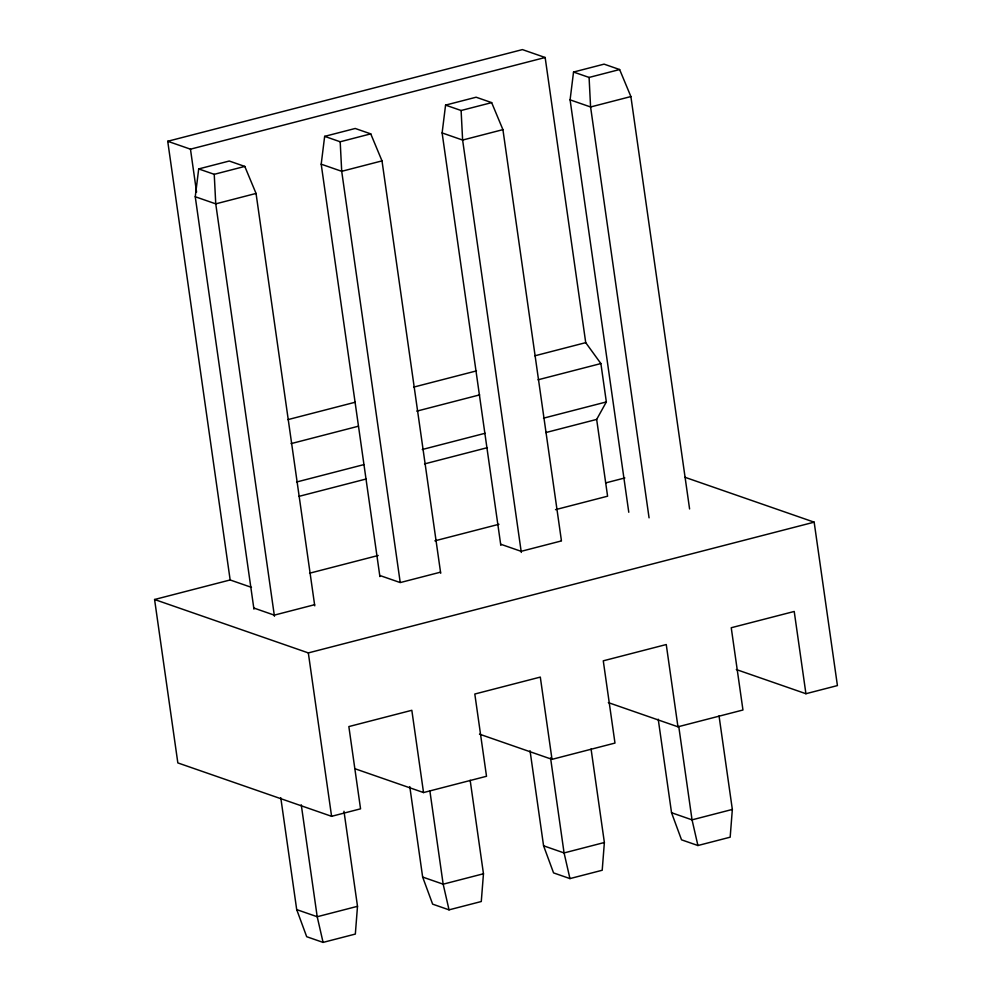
<?xml version="1.0" encoding="UTF-8"?>
<svg xmlns="http://www.w3.org/2000/svg" width="992" height="992" viewBox="0 0 992 992"><rect width="100%" height="100%" fill="white"/><g stroke="black" fill="none" stroke-linecap="round" stroke-linejoin="round"><path stroke-width="1.49" d="M343.976 811.27L357.504 906.316L355.334 934.067L323.082 942.4L306.689 936.708L296.707 909.614L280.773 797.704M470.158 780.245L483.464 873.766L481.281 901.517L449.041 909.85L432.636 904.146L422.654 877.064L409.783 786.606M591.071 748.997L604.376 842.506L602.206 870.257L569.954 878.59L553.561 872.898L543.579 845.804L530.05 750.758M719.039 715.914L732.344 809.435L730.174 837.186L697.922 845.519L681.529 839.827L671.547 812.733L658.229 719.212M253.94 609.138L195.25 196.738L198.698 168.925L229.251 161.026L244.788 166.42L256.048 193.44L314.749 605.839M379.899 576.575L321.197 164.188L324.657 136.363L355.21 128.476L370.748 133.87L382.007 160.89L440.696 573.277M500.811 545.327L442.122 132.928L445.569 105.115L476.123 97.216L491.66 102.622L502.919 129.642L561.398 540.504M628.779 512.256L570.09 99.857L573.537 72.044L604.091 64.145L619.628 69.539L630.887 96.559L689.589 508.958M555.508 509.652L607.588 496.198L596.663 419.418L606.348 401.934L600.879 363.556L585.726 342.649L545.154 57.499L522.412 49.6L167.722 141.273L230.156 579.96L251.472 587.376M167.722 141.273L190.464 149.172L545.154 57.499M198.698 168.925L214.235 174.319L244.788 166.42M324.657 136.363L340.194 141.769L370.748 133.87M445.569 105.115L461.106 110.509L491.66 102.622M573.537 72.044L589.087 77.438L619.628 69.539M256.048 193.44L215.748 203.856L195.25 196.738M382.007 160.89L341.707 171.306L321.197 164.188M502.919 129.642L462.619 140.058L442.122 132.928M630.887 96.559L590.587 106.975L570.09 99.857M287.916 419.628L355.26 402.219M413.627 387.128L476.482 370.884M534.849 355.806L585.726 342.649M291.09 443.622L358.434 426.213M416.801 411.134L479.657 394.878M538.024 379.8L600.879 363.556M296.558 482.013L363.903 464.603M422.27 449.512L485.125 433.268M543.492 418.178L606.348 401.934M298.84 496.397L366.184 478.987M424.551 463.909L487.407 447.652M545.774 432.574L596.663 419.418M685.075 477.326L814.159 522.164L837.422 685.584L805.926 693.718L794.22 611.469L731.24 627.738L742.958 709.999L677.958 726.801L666.252 644.54L603.272 660.821L614.978 743.07L552.011 759.351L540.305 677.09L474.808 694.028L486.514 776.277L423.534 792.558L411.829 710.297L348.849 726.578L360.555 808.827L331.588 816.317L177.841 762.91L154.578 599.503L230.156 579.96M605.591 482.93L624.848 477.946M309.578 573.215L378.188 555.483M434.868 540.838L498.964 524.272M314.588 604.711L274.276 615.139L253.778 608.009M440.535 572.161L400.235 582.577L379.738 575.459M561.46 540.913L521.147 551.329L500.65 544.211M154.578 599.503L308.326 652.91L814.159 522.164M357.504 906.316L317.204 916.732L296.707 909.614M483.464 873.766L443.164 884.182L422.654 877.064M604.376 842.506L564.076 852.934L543.579 845.804M732.344 809.435L692.044 819.851L671.547 812.733M736.312 669.538L805.926 693.718M608.344 702.609L677.958 726.801M479.483 734.154L552.011 759.351M355.359 768.874L423.534 792.558M697.922 845.519L692.044 819.851L678.739 726.342M569.954 878.59L564.076 852.934L550.548 757.876M449.041 909.85L443.164 884.182L429.846 790.661M323.082 942.4L317.204 916.732L301.27 804.822M649.066 517.836L590.587 106.975L589.087 77.438M521.308 552.445L462.619 140.058L461.106 110.509M400.173 582.168L341.707 171.306L340.194 141.769M308.326 652.91L331.588 816.317M274.437 616.255L215.748 203.856L214.235 174.319M190.464 149.172L196.565 192.101"/></g></svg>
